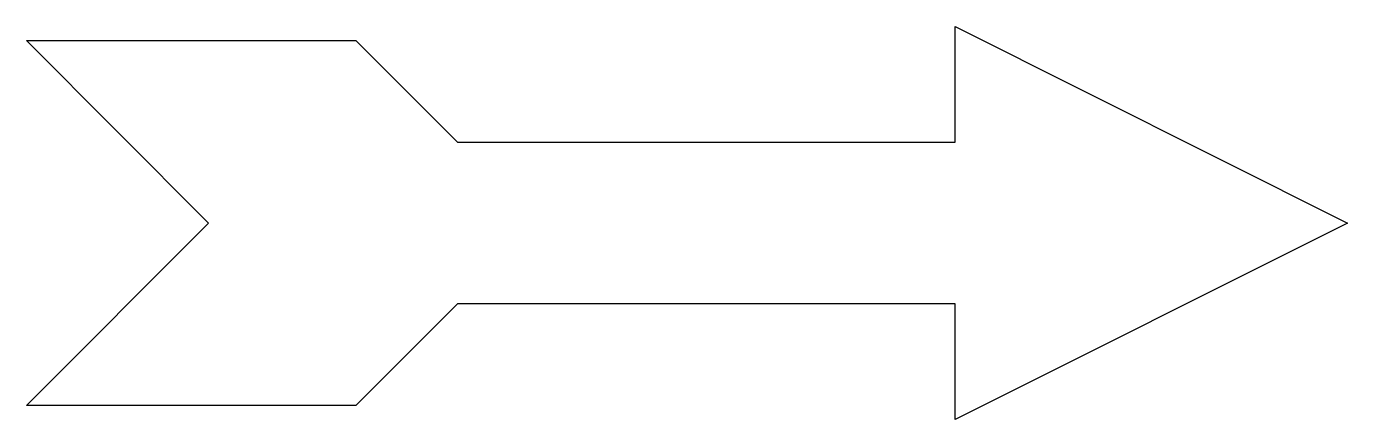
# Model space of a CAD drawing. Header units: centimetres. Extents: x -7.8 to 12.3, y -1.9 to 4.
import ezdxf

# ---------------------------------------------------------------- set-up
doc = ezdxf.new("R2010")
doc.units = ezdxf.units.CM
doc.header["$MEASUREMENT"] = 0
doc.layers.add('Camada 1', color=7, linetype='Continuous')

msp = doc.modelspace()

# ---------------------------------------------------------------- linework, layer by layer
at = {"layer": 'Camada 1'}
msp.add_open_spline([(-5.05783, 1.05796), (-5.05783, 1.05796), (-7.82955, -1.71445), (-7.82955, -1.71445), (-7.82955, -1.71445), (-7.82955, -1.71445), (-2.81755, -1.71445), (-2.81755, -1.71445), (-2.81755, -1.71445), (-2.81755, -1.71445), (-1.27228, -0.16849), (-1.27228, -0.16849), (-1.27228, -0.16849), (-1.27228, -0.16849), (6.30304, -0.16849), (6.30304, -0.16849), (6.30304, -0.16849), (6.30304, -0.16849), (6.30304, -1.92744), (6.30304, -1.92744), (6.30304, -1.92744), (6.30304, -1.92744), (12.27455, 1.05796), (12.27455, 1.05796), (12.27455, 1.05796), (12.27455, 1.05796), (6.30304, 4.0441), (6.30304, 4.0441), (6.30304, 4.0441), (6.30304, 4.0441), (6.30304, 2.28441), (6.30304, 2.28441), (6.30304, 2.28441), (6.30304, 2.28441), (-1.27228, 2.28441), (-1.27228, 2.28441), (-1.27228, 2.28441), (-1.27228, 2.28441), (-2.81755, 3.8304), (-2.81755, 3.8304), (-2.81755, 3.8304), (-2.81755, 3.8304), (-7.82955, 3.8304), (-7.82955, 3.8304), (-7.82955, 3.8304), (-7.82955, 3.8304), (-5.05783, 1.05796), (-5.05783, 1.05796)], degree=3, knots=[0, 0, 0, 0, 0.07692308, 0.07692308, 0.07692308, 0.07692308, 0.15384615, 0.15384615, 0.15384615, 0.15384615, 0.23076923, 0.23076923, 0.23076923, 0.23076923, 0.30769231, 0.30769231, 0.30769231, 0.30769231, 0.38461538, 0.38461538, 0.38461538, 0.38461538, 0.46153846, 0.46153846, 0.46153846, 0.46153846, 0.53846154, 0.53846154, 0.53846154, 0.53846154, 0.61538462, 0.61538462, 0.61538462, 0.61538462, 0.69230769, 0.69230769, 0.69230769, 0.69230769, 0.76923077, 0.76923077, 0.76923077, 0.76923077, 0.84615385, 0.84615385, 0.84615385, 0.84615385, 1, 1, 1, 1], dxfattribs=at)

doc.saveas('drawing.dxf')
